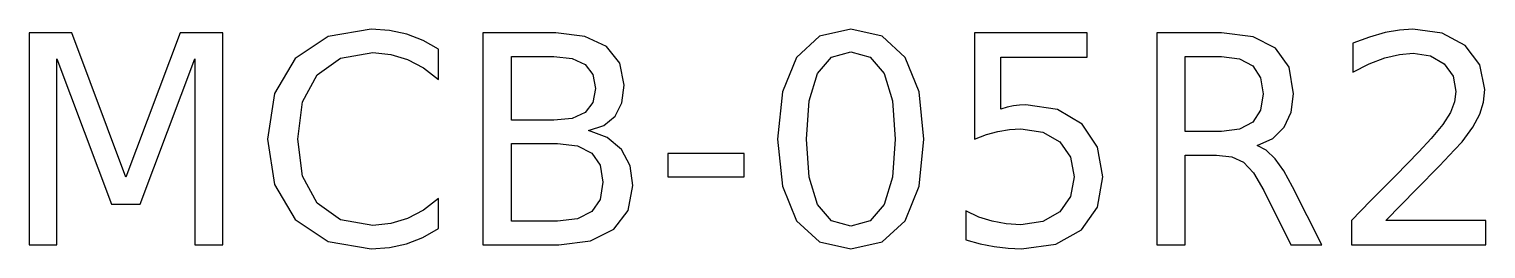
# Model space of a CAD drawing. Header units: millimetres. Extents: x -6.6 to 6.6, y -1 to 1.
import ezdxf

# ---------------------------------------------------------------- set-up
doc = ezdxf.new("R2010")
doc.units = ezdxf.units.MM
doc.layers.add('LASER_MARK', color=7, linetype='Continuous')

msp = doc.modelspace()

# ---------------------------------------------------------------- linework, layer by layer
at = {"layer": 'LASER_MARK'}
for points in [[(-5.119, -0.962), (-4.864, -0.962), (-4.864, 0.965), (-5.253, 0.965), (-5.747, -0.346), (-6.239, 0.965), (-6.628, 0.965), (-6.628, -0.962), (-6.375, -0.962), (-6.375, 0.73), (-5.878, -0.592), (-5.616, -0.592), (-5.119, 0.73)], [(-3.501, 0.786), (-3.338, 0.77), (-3.184, 0.725), (-3.039, 0.649), (-2.903, 0.542), (-2.903, 0.817), (-3.042, 0.897), (-3.19, 0.954), (-3.348, 0.989), (-3.516, 1), (-3.907, 0.933), (-4.206, 0.732), (-4.395, 0.415), (-4.458, -0.001), (-4.395, -0.415), (-4.206, -0.732), (-3.907, -0.933), (-3.516, -1), (-3.35, -0.988), (-3.193, -0.954), (-3.044, -0.895), (-2.903, -0.814), (-2.903, -0.541), (-3.039, -0.649), (-3.184, -0.725), (-3.338, -0.77), (-3.501, -0.786), (-3.793, -0.735), (-4.007, -0.584), (-4.139, -0.337), (-4.182, -0.001), (-4.139, 0.337), (-4.007, 0.584), (-3.793, 0.735)], [(-1.253, 0.691), (-1.374, 0.841), (-1.57, 0.934), (-1.834, 0.965), (-2.5, 0.965), (-2.5, -0.962), (-1.808, -0.962), (-1.521, -0.927), (-1.308, -0.822), (-1.177, -0.652), (-1.133, -0.423), (-1.159, -0.243), (-1.239, -0.096), (-1.367, 0.013), (-1.538, 0.077), (-1.397, 0.122), (-1.295, 0.207), (-1.233, 0.33), (-1.213, 0.489)], [(1.472, 0.429), (1.344, 0.743), (1.135, 0.936), (0.849, 1), (0.563, 0.936), (0.354, 0.743), (0.226, 0.429), (0.183, -0.001), (0.226, -0.43), (0.354, -0.744), (0.563, -0.936), (0.849, -1), (1.135, -0.936), (1.344, -0.744), (1.472, -0.43), (1.515, -0.001)], [(3, 0.746), (3, 0.965), (1.976, 0.965), (1.976, -0.003), (2.083, 0.04), (2.188, 0.069), (2.292, 0.087), (2.397, 0.092), (2.597, 0.063), (2.75, -0.025), (2.848, -0.164), (2.881, -0.344), (2.848, -0.524), (2.75, -0.663), (2.597, -0.751), (2.397, -0.78), (2.262, -0.772), (2.135, -0.749), (2.013, -0.71), (1.895, -0.655), (1.895, -0.917), (2.027, -0.954), (2.155, -0.979), (2.28, -0.995), (2.402, -1), (2.715, -0.957), (2.948, -0.828), (3.094, -0.62), (3.142, -0.344), (3.095, -0.073), (2.953, 0.135), (2.731, 0.268), (2.442, 0.312), (2.385, 0.309), (2.328, 0.302), (2.272, 0.29), (2.215, 0.273), (2.215, 0.746)], [(4.71, -0.18), (4.63, -0.103), (4.547, -0.058), (4.689, 0.006), (4.793, 0.108), (4.856, 0.243), (4.877, 0.41), (4.837, 0.654), (4.715, 0.827), (4.51, 0.931), (4.221, 0.965), (3.633, 0.965), (3.633, -0.962), (3.893, -0.962), (3.893, -0.148), (4.177, -0.148), (4.316, -0.163), (4.422, -0.211), (4.513, -0.307), (4.608, -0.468), (4.854, -0.962), (5.134, -0.962), (4.869, -0.436), (4.79, -0.29)], [(6.628, -0.743), (5.718, -0.743), (5.997, -0.457), (6.206, -0.243), (6.343, -0.099), (6.411, -0.026), (6.51, 0.109), (6.573, 0.225), (6.606, 0.334), (6.617, 0.45), (6.573, 0.675), (6.439, 0.85), (6.231, 0.963), (5.962, 1), (5.842, 0.992), (5.711, 0.968), (5.569, 0.928), (5.417, 0.872), (5.417, 0.609), (5.567, 0.684), (5.708, 0.738), (5.841, 0.77), (5.967, 0.781), (6.124, 0.756), (6.248, 0.684), (6.329, 0.573), (6.356, 0.433), (6.343, 0.338), (6.306, 0.241), (6.237, 0.133), (6.131, 0.004), (6.017, -0.118), (5.809, -0.331), (5.579, -0.563), (5.404, -0.743), (5.404, -0.962), (6.628, -0.962)], [(-1.687, 0.188), (-1.853, 0.17), (-2.239, 0.17), (-2.239, 0.751), (-1.853, 0.751), (-1.687, 0.733), (-1.569, 0.679), (-1.499, 0.588), (-1.475, 0.46), (-1.499, 0.332), (-1.569, 0.241)], [(0.47, 0.347), (0.546, 0.595), (0.672, 0.744), (0.849, 0.793), (1.026, 0.744), (1.153, 0.595), (1.229, 0.347), (1.254, -0.001), (1.229, -0.347), (1.153, -0.595), (1.026, -0.744), (0.849, -0.793), (0.672, -0.744), (0.546, -0.595), (0.47, -0.347), (0.445, -0.001)], [(4.221, 0.067), (3.893, 0.067), (3.893, 0.751), (4.221, 0.751), (4.387, 0.729), (4.506, 0.665), (4.578, 0.558), (4.602, 0.41), (4.578, 0.262), (4.506, 0.154), (4.387, 0.089)], [(-1.638, -0.726), (-1.821, -0.748), (-2.239, -0.748), (-2.239, -0.042), (-1.821, -0.042), (-1.638, -0.063), (-1.509, -0.128), (-1.433, -0.237), (-1.408, -0.394), (-1.433, -0.551), (-1.509, -0.661)], [(-0.816, -0.344), (-0.12, -0.344), (-0.12, -0.132), (-0.816, -0.132)]]:
    msp.add_lwpolyline(points, close=True, dxfattribs=at)

doc.saveas('drawing.dxf')
